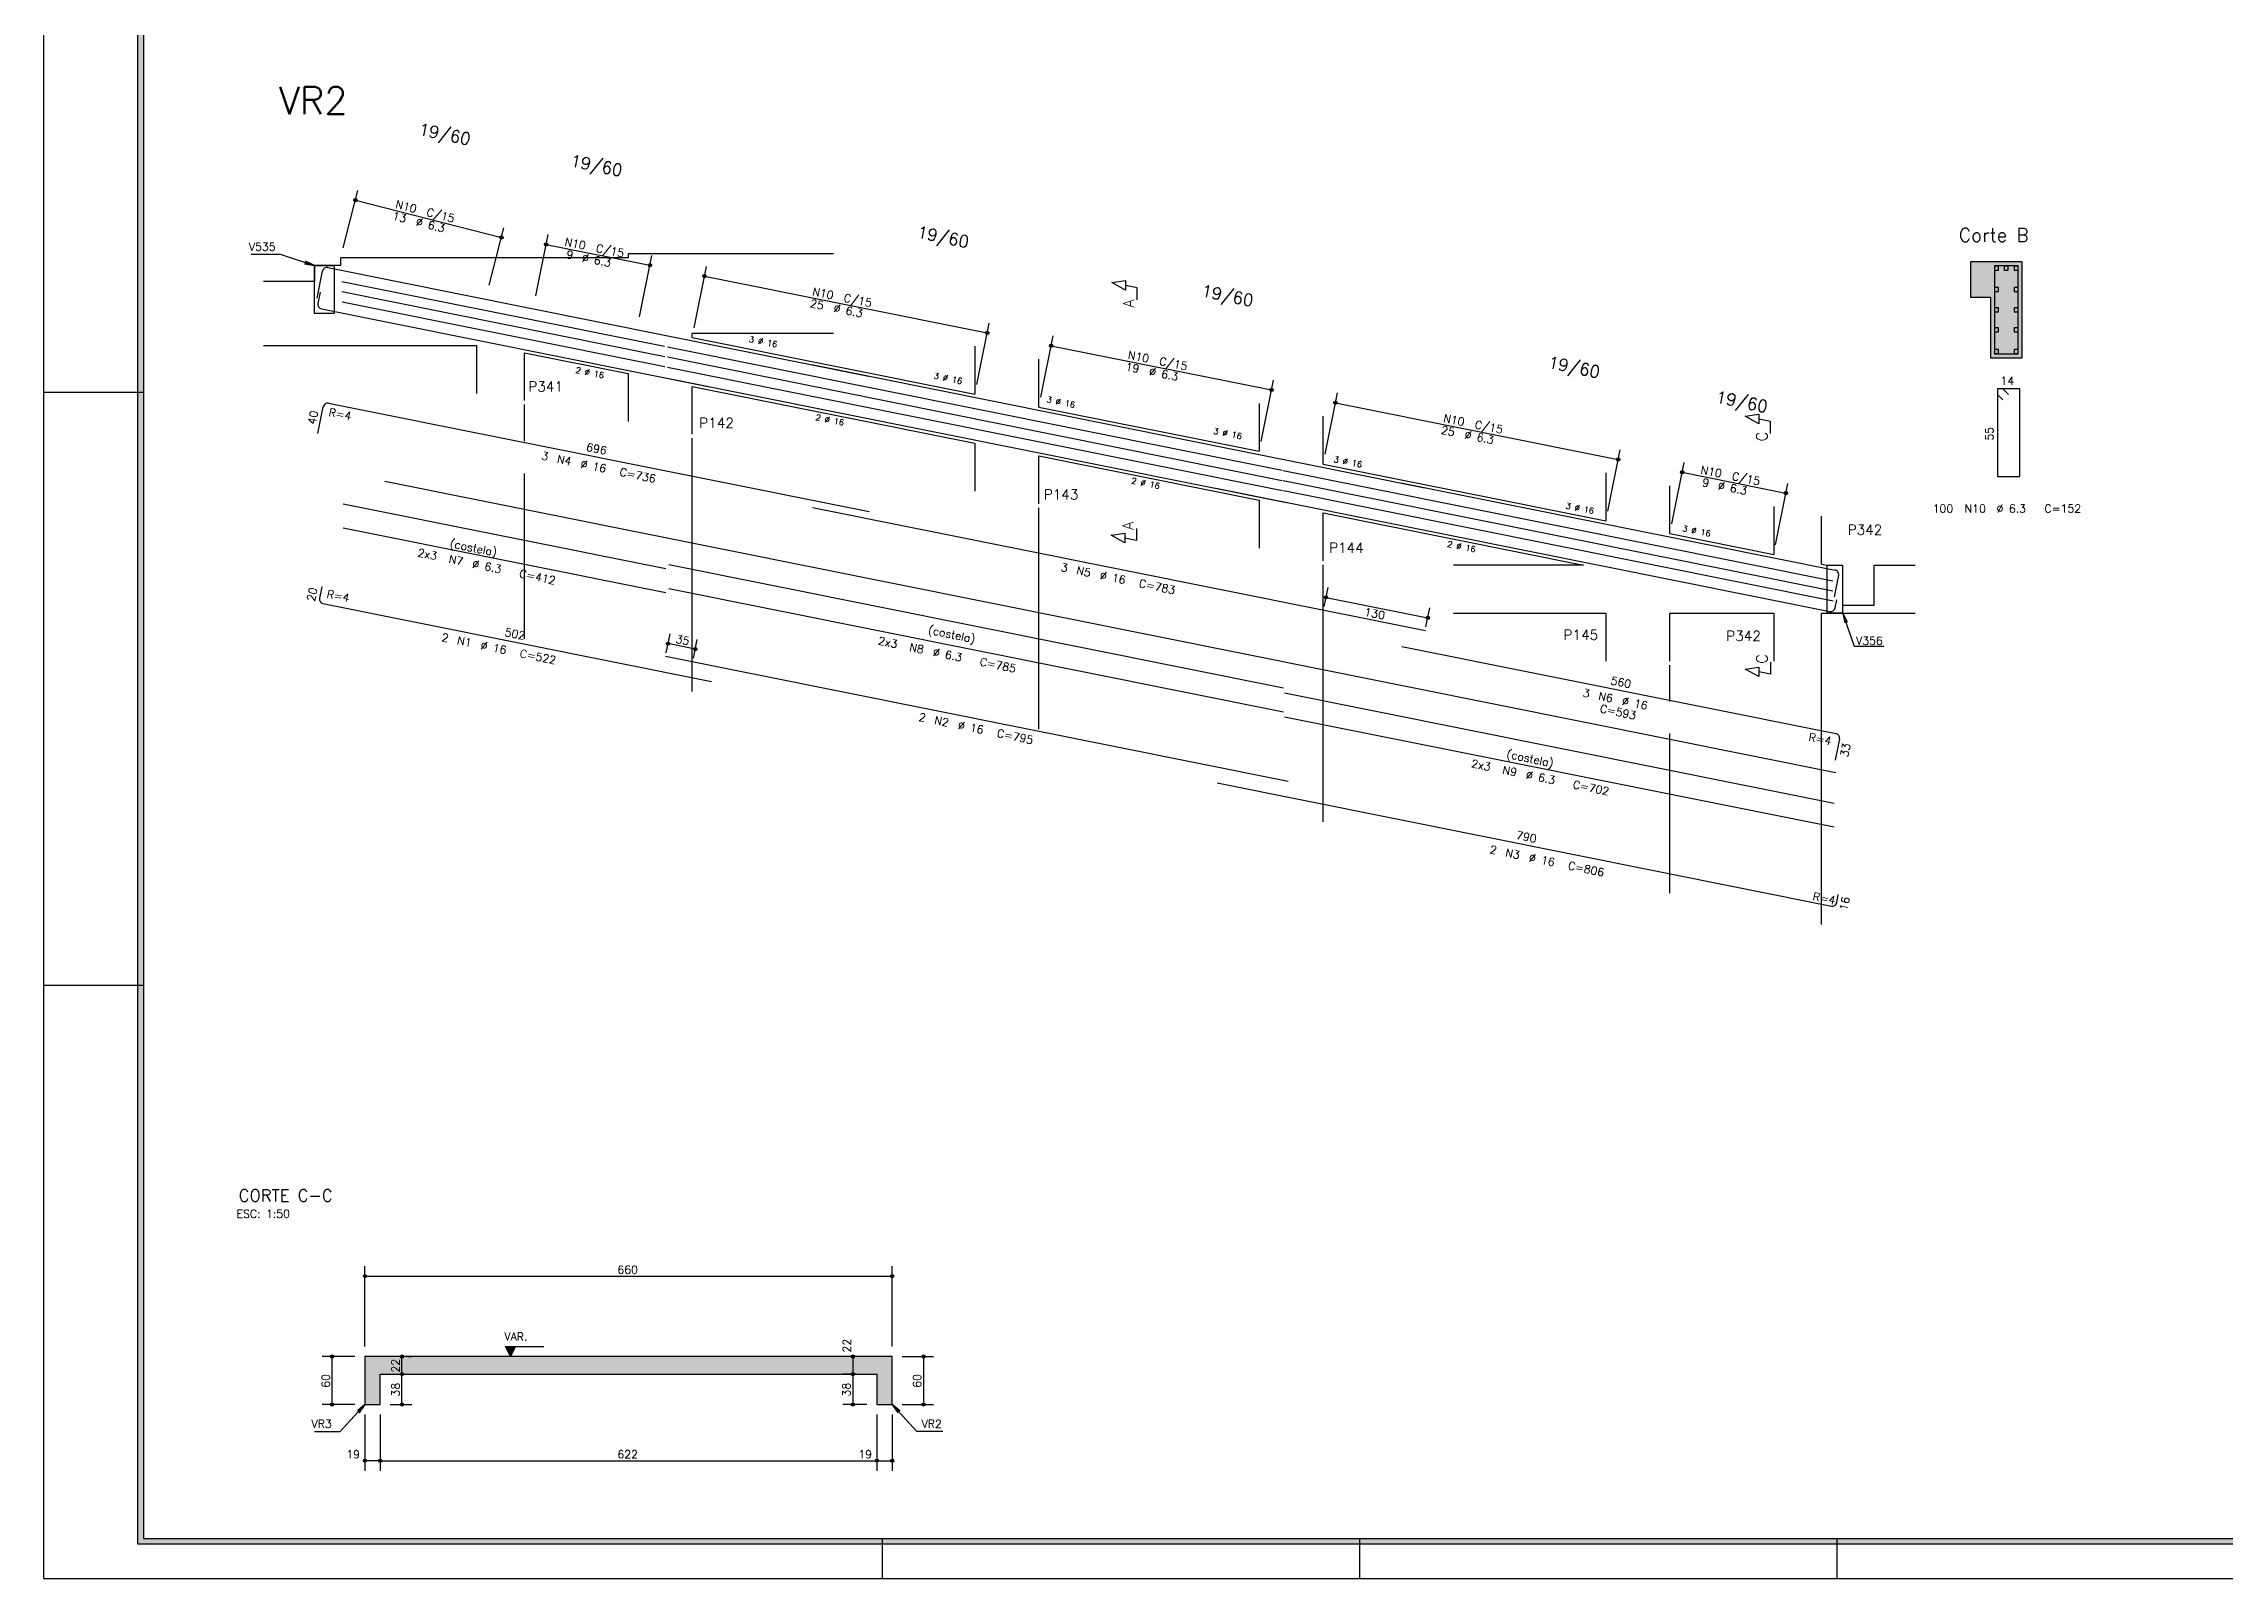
# Model space of a CAD drawing. Extents: x 0 to 119, y 0 to 84.
# Drawn here: x 0 to 54.6, y 0 to 38.4 of the extents above; entities that cross this region are included whole.
import ezdxf

# ---------------------------------------------------------------- set-up
doc = ezdxf.new("R2010")
doc.units = 0
doc.header["$LTSCALE"] = 100
doc.header["$MEASUREMENT"] = 0
for name, pattern in [('ESTILO_TQS_0001', [0.85, 0.7, -0.15]), ('ESTILO_TQS_0002', [0.3, 0.2, -0.1]), ('ESTILO_TQS_0003', [2.05, 1.5, -0.2, 0.15, -0.2])]:
    doc.linetypes.add(name, pattern=pattern)
for name, color, linetype in [('1', 1, 'CONTINUOUS'), ('2', 2, 'CONTINUOUS'), ('3', 3, 'CONTINUOUS'), ('4', 4, 'CONTINUOUS'), ('6', 6, 'CONTINUOUS'), ('9', 9, 'CONTINUOUS')]:
    doc.layers.add(name, color=color, linetype=linetype)
doc.styles.get("Standard").update_dxf_attribs({"font": 'ROMANS.SHX'})

msp = doc.modelspace()

# ---------------------------------------------------------------- linework, layer by layer
at = {"layer": '1', "linetype": 'ESTILO_TQS_0003'}
msp.add_line((8.542217, 27.466566), (44.87715, 20.176363), dxfattribs=at)
at = {"layer": '1', "linetype": 'ESTILO_TQS_0001'}
for p, q in [((7.499708, 26.901588), (15.579853, 25.280396)), ((15.651995, 25.385789), (31.044041, 22.297544)), ((31.069944, 22.172478), (44.832309, 19.411211))]:
    msp.add_line(p, q, dxfattribs=at)
at = {"layer": '1', "linetype": 'ESTILO_TQS_0002'}
for p, q in [((32.11101, 24.560747), (34.659422, 24.049436)), ((16.31835, 23.264276), (15.635165, 23.40135))]:
    msp.add_line(p, q, dxfattribs=at)
for points in [[(7.279151, 31.664638), (6.779151, 31.664638), (6.779151, 32.864638), (7.279151, 32.864638), (7.279151, 31.664638)], [(44.65915, 25.364712), (45.039151, 25.364712), (45.039151, 24.164712), (44.65915, 24.164712), (44.65915, 25.364712)]]:
    msp.add_lwpolyline(points, dxfattribs=at)
at = {"layer": '1', "linetype": 'Continuous'}
msp.add_lwpolyline([(49.544367, 30.55964), (49.544367, 32.95964), (48.744367, 32.95964), (48.244367, 32.95964), (48.244367, 32.07964), (48.744367, 32.07964), (48.744367, 30.55964), (49.544367, 30.55964)], dxfattribs=at)
for points in [[(48.744367, 32.07964), (48.744367, 32.95964), (48.244367, 32.95964)], [(48.744367, 32.07964), (48.244367, 32.95964), (48.244367, 32.07964)], [(48.744367, 32.07964), (49.544367, 30.55964), (48.744367, 32.95964)], [(48.744367, 32.95964), (49.544367, 30.55964), (49.544367, 32.95964)], [(48.744367, 32.07964), (48.744367, 30.55964), (49.544367, 30.55964)]]:
    msp.add_solid(points, dxfattribs=at)
at = {"layer": '2', "linetype": 'Continuous'}
for p, q in [((7.501009, 33.306865), (7.869153, 34.748456)), ((7.807294, 34.50623), (11.461471, 33.573052)), ((11.155186, 32.373687), (11.523329, 33.815278)), ((12.324396, 32.10735), (12.63252, 33.643047)), ((12.58334, 33.397932), (15.18334, 32.876266)), ((7.439151, 32.864638), (6.779151, 32.864638)), ((6.779151, 32.864638), (6.779151, 32.464638)), ((14.639151, 33.064638), (7.439151, 33.064638)), ((7.439151, 32.864638), (7.439151, 33.064638)), ((7.439151, 33.064638), (7.439151, 33.064638)), ((7.439151, 32.864638), (7.439151, 32.864638)), ((19.779151, 33.164638), (14.639151, 33.164638)), ((14.639151, 33.164638), (14.639151, 33.064638)), ((14.924396, 31.585683), (15.23252, 33.121381)), ((16.288331, 31.312022), (16.596455, 32.847719)), ((48.744367, 32.95964), (48.244367, 32.95964)), ((49.544367, 32.95964), (48.744367, 32.95964)), ((48.744367, 32.95964), (48.744367, 32.95964)), ((49.544367, 30.55964), (49.544367, 32.95964)), ((6.779151, 32.464638), (5.503877, 32.464638)), ((16.547274, 32.602605), (23.627275, 31.182067)), ((11.093328, 32.131461), (11.093328, 32.131461)), ((11.093328, 32.131461), (11.093328, 32.131461)), ((12.275216, 31.862235), (12.275216, 31.862235)), ((48.244367, 32.07964), (48.744367, 32.07964)), ((48.744367, 32.07964), (48.744367, 30.55964)), ((14.875216, 31.340568), (14.875216, 31.340568)), ((16.239151, 31.066907), (16.239151, 31.164638)), ((19.779151, 31.164638), (16.239151, 31.164638)), ((23.368331, 29.891484), (23.676455, 31.427182)), ((5.503877, 30.864638), (10.839151, 30.864638)), ((10.839151, 30.864638), (10.839151, 29.664638)), ((12.039151, 29.48568), (12.039151, 30.68568)), ((12.039151, 30.68568), (14.639151, 30.164013)), ((16.239151, 31.066907), (23.319151, 29.646369)), ((16.239151, 31.066907), (16.239151, 31.066907)), ((23.319151, 30.846369), (23.319151, 29.646369)), ((24.968331, 29.570464), (25.276453, 31.106161)), ((25.227273, 30.861046), (30.747273, 29.753514)), ((14.639151, 30.164013), (14.639151, 28.964013)), ((24.919151, 29.325349), (24.919151, 30.525349)), ((48.744367, 30.55964), (49.544367, 30.55964)), ((0.000081, 29.699962), (2.500081, 29.699962)), ((16.239151, 28.642992), (16.239151, 29.842992)), ((16.239151, 29.842992), (23.319151, 28.422457)), ((23.319151, 29.646369), (23.319151, 29.646369)), ((30.488331, 28.462932), (30.796453, 29.998629)), ((32.088331, 28.141908), (32.396455, 29.677601)), ((24.919151, 29.325349), (30.439151, 28.217817)), ((24.919151, 29.325349), (24.919151, 29.325349)), ((30.439151, 29.417817), (30.439151, 28.217817)), ((32.039151, 27.896793), (32.039151, 29.096793)), ((32.347275, 29.432486), (39.427275, 28.011945)), ((23.319151, 28.422457), (23.319151, 27.222457)), ((24.919151, 26.901433), (24.919151, 28.101433)), ((24.919151, 28.101433), (30.439151, 26.9939)), ((30.439151, 28.217817), (30.439151, 28.217817)), ((32.039151, 27.896793), (39.119151, 26.476252)), ((32.039151, 27.896793), (32.039151, 27.896793)), ((39.168331, 26.721366), (39.476455, 28.257059)), ((40.768332, 26.400358), (41.076452, 27.93603)), ((39.119151, 27.676252), (39.119151, 26.476252)), ((40.719151, 26.155243), (40.719151, 27.355243)), ((41.027272, 27.690915), (43.627272, 27.169245)), ((43.368332, 25.878688), (43.676452, 27.41436)), ((30.439151, 26.9939), (30.439151, 25.7939)), ((43.319151, 26.833573), (43.319151, 25.633573)), ((32.039151, 25.472875), (32.039151, 26.672875)), ((32.039151, 26.672875), (38.5591, 25.364712)), ((39.119151, 26.476252), (39.119151, 26.476252)), ((44.519151, 25.392802), (44.519151, 26.592802)), ((40.719151, 26.155243), (43.319151, 25.633573)), ((40.719151, 26.155243), (40.719151, 26.155243)), ((38.5591, 25.364712), (35.299126, 25.364712)), ((43.319151, 25.633573), (43.319151, 25.633573)), ((44.519151, 25.392802), (44.659151, 25.364712)), ((44.659151, 25.364712), (45.039151, 25.364712)), ((45.039151, 25.364712), (45.039151, 24.364712)), ((45.839151, 24.364712), (45.839151, 25.364712)), ((45.839151, 25.364712), (46.863047, 25.364712)), ((32.065176, 24.332309), (32.16019, 24.805862)), ((32.045504, 24.234263), (32.045504, 24.234263)), ((34.613588, 23.820998), (34.708601, 24.294551)), ((35.299126, 24.164712), (39.119151, 24.164712)), ((39.119151, 24.164712), (39.119151, 22.964687)), ((40.719151, 22.964687), (40.719151, 24.164712)), ((40.719151, 24.164712), (43.319151, 24.164712)), ((43.319151, 24.164712), (43.319151, 22.964687)), ((44.519151, 22.964687), (44.519151, 24.164712)), ((44.519151, 24.164712), (46.863047, 24.164712)), ((45.039151, 24.364712), (45.839151, 24.364712)), ((15.589331, 23.172912), (15.684345, 23.646465)), ((16.272516, 23.035838), (16.367529, 23.509391)), ((34.593916, 23.722952), (34.593916, 23.722952)), ((15.56966, 23.074866), (15.56966, 23.074866)), ((16.252844, 22.937792), (16.252844, 22.937792)), ((0.000081, 14.849962), (2.500081, 14.849962)), ((8.046722, 5.802412), (8.046722, 7.816023)), ((21.246722, 5.802412), (21.246722, 7.816023)), ((8.046722, 7.566023), (21.246722, 7.566023)), ((7.796722, 5.552412), (6.973865, 5.552412)), ((7.223865, 4.352412), (7.223865, 5.552412)), ((8.046722, 5.552412), (8.046722, 5.552412)), ((8.046722, 5.552412), (8.046722, 5.552412)), ((8.867169, 5.552412), (8.867169, 5.552412)), ((8.973189, 5.112412), (8.973189, 5.552412)), ((9.117169, 5.552412), (9.223189, 5.552412)), ((11.562915, 5.802412), (12.522915, 5.802412)), ((11.687915, 5.552412), (11.562915, 5.802412)), ((11.801768, 5.780116), (11.574063, 5.780116)), ((11.79062, 5.757821), (11.585211, 5.757821)), ((11.779472, 5.735525), (11.596358, 5.735525)), ((11.768324, 5.713229), (11.607506, 5.713229)), ((11.757176, 5.690934), (11.618654, 5.690933)), ((11.746028, 5.668638), (11.629802, 5.668638)), ((11.73488, 5.646342), (11.64095, 5.646342)), ((11.723732, 5.624046), (11.652098, 5.624046)), ((11.712584, 5.60175), (11.663246, 5.60175)), ((11.701437, 5.579455), (11.674394, 5.579455)), ((11.687915, 5.552412), (11.812916, 5.802412)), ((20.335704, 5.552412), (20.011639, 5.552412)), ((20.261639, 5.552412), (20.261639, 5.112412)), ((20.585704, 5.552412), (20.585704, 5.552412)), ((21.246722, 5.552412), (21.246722, 5.552412)), ((21.246722, 5.552412), (21.246722, 5.552412)), ((21.496722, 5.552412), (22.281532, 5.552412)), ((22.031532, 5.552412), (22.031532, 4.352412)), ((8.426722, 5.112412), (8.426722, 5.112412)), ((8.426722, 5.112412), (8.426722, 5.112412)), ((8.676722, 5.112412), (9.223189, 5.112412)), ((8.676722, 5.112412), (9.223189, 5.112412)), ((8.973189, 4.352412), (8.973189, 5.112412)), ((20.335704, 5.112412), (20.011639, 5.112412)), ((20.335704, 5.112412), (20.011639, 5.112412)), ((20.261639, 5.112412), (20.261639, 4.352412)), ((20.585704, 5.112412), (20.585704, 5.112412)), ((20.585704, 5.112412), (20.585704, 5.112412)), ((7.796722, 4.352412), (6.973865, 4.352412)), ((8.046722, 4.352412), (8.046722, 4.352412)), ((8.046722, 4.352412), (8.046722, 4.352412)), ((8.046722, 4.102412), (8.046722, 2.69616)), ((8.426722, 4.352412), (8.426722, 4.352412)), ((8.426722, 4.352412), (8.426722, 4.352412)), ((8.426722, 4.352412), (8.426722, 4.352412)), ((8.426722, 4.102412), (8.426722, 2.69616)), ((8.426722, 4.102412), (8.426722, 2.69616)), ((8.676722, 4.352412), (9.223189, 4.352412)), ((20.616722, 4.352412), (20.011639, 4.352412)), ((20.866722, 4.352412), (20.866722, 4.352412)), ((20.866722, 4.352412), (20.866722, 4.352412)), ((20.866722, 4.352412), (20.866722, 4.352412)), ((20.866722, 4.102412), (20.866722, 2.69616)), ((20.866722, 4.102412), (20.866722, 2.69616)), ((21.246722, 4.352412), (21.246722, 4.352412)), ((21.246722, 4.352412), (21.246722, 4.352412)), ((21.246722, 4.102412), (21.246722, 2.69616)), ((21.496722, 4.352412), (22.281532, 4.352412)), ((8.426722, 2.94616), (8.046722, 2.94616)), ((8.426722, 2.94616), (20.866722, 2.94616)), ((20.866722, 2.94616), (21.246722, 2.94616)), ((21.000081, 0.999962), (21.000081, -0.000038)), ((32.950081, 0.999962), (32.950081, -0.000038)), ((44.900081, 0.999962), (44.900081, -0.000038))]:
    msp.add_line(p, q, dxfattribs=at)
at = {"layer": '2', "linetype": 'ESTILO_TQS_0003'}
for p, q in [((12.040367, 28.469353), (12.040367, 29.38568)), ((16.240162, 22.20111), (16.240162, 28.542992)), ((12.040367, 23.519353), (12.040367, 27.665353)), ((24.919465, 21.26293), (24.919465, 26.801433)), ((32.039588, 18.942344), (32.039588, 25.372875)), ((44.518706, 16.36842), (44.518706, 23.081049)), ((40.718891, 21.954164), (40.718891, 22.864687)), ((40.718891, 17.152164), (40.718891, 21.150164))]:
    msp.add_line(p, q, dxfattribs=at)
at = {"layer": '2', "linetype": 'Continuous'}
for points in [[(0.000081, -0.000038), (118.900081, -0.000038), (118.900081, 84.099962), (0.000081, 84.099962), (0.000081, -0.000038)], [(117.900081, 0.999962), (117.900081, 0.859962), (2.360081, 0.859962), (2.360081, 83.239962), (117.900081, 83.239962), (117.900081, 83.099962), (2.500081, 83.099962), (2.500081, 0.999962), (117.900081, 0.999962)], [(117.900081, 0.999962), (117.900081, 0.859962), (2.360081, 0.859962), (2.360081, 83.239962), (117.900081, 83.239962), (117.900081, 83.099962), (2.500081, 83.099962), (2.500081, 0.999962), (117.900081, 0.999962)], [(2.500081, 0.999962), (117.900081, 0.999962), (117.900081, 83.099962), (2.500081, 83.099962), (2.500081, 0.999962)], [(5.195658, 33.14897), (5.923762, 33.14897), (6.779151, 32.864638), (6.533651, 32.911856), (6.779151, 32.864638), (6.554237, 32.973787)], [(48.849367, 32.75464), (48.949367, 32.75464), (48.949367, 32.85464), (48.849367, 32.85464), (48.849367, 32.75464)], [(49.094367, 32.75464), (49.194367, 32.75464), (49.194367, 32.85464), (49.094367, 32.85464), (49.094367, 32.75464)], [(49.339367, 32.75464), (49.439367, 32.75464), (49.439367, 32.85464), (49.339367, 32.85464), (49.339367, 32.75464)], [(27.383379, 32.011306), (27.383379, 32.311306), (27.089564, 32.371908), (27.089564, 32.251908), (26.746779, 32.44261), (27.089564, 32.491908), (27.089564, 32.371908)], [(48.849367, 32.21504), (48.949367, 32.21504), (48.949367, 32.31504), (48.849367, 32.31504), (48.849367, 32.21504)], [(49.339367, 32.21504), (49.439367, 32.21504), (49.439367, 32.31504), (49.339367, 32.31504), (49.339367, 32.21504)], [(48.849367, 31.70964), (48.949367, 31.70964), (48.949367, 31.80964), (48.849367, 31.80964), (48.849367, 31.70964)], [(49.339367, 31.70964), (49.439367, 31.70964), (49.439367, 31.80964), (49.339367, 31.80964), (49.339367, 31.70964)], [(48.849367, 31.20424), (48.949367, 31.20424), (48.949367, 31.30424), (48.849367, 31.30424), (48.849367, 31.20424)], [(49.339367, 31.20424), (49.439367, 31.20424), (49.439367, 31.30424), (49.339367, 31.30424), (49.339367, 31.20424)], [(48.849367, 30.66464), (48.949367, 30.66464), (48.949367, 30.76464), (48.849367, 30.76464), (48.849367, 30.66464)], [(49.339367, 30.66464), (49.439367, 30.66464), (49.439367, 30.76464), (49.339367, 30.76464), (49.339367, 30.66464)], [(43.240414, 28.664708), (43.240414, 28.964708), (42.946598, 29.02531), (42.946598, 28.90531), (42.603814, 29.096012), (42.946598, 29.14531), (42.946598, 29.02531)], [(27.368101, 26.284457), (27.368101, 25.984457), (27.074285, 26.045059), (27.074285, 25.925059), (26.731501, 26.115761), (27.074285, 26.165059), (27.074285, 26.045059)], [(46.074186, 23.328325), (45.346082, 23.328325), (45.046578, 24.164712), (45.160861, 23.942362), (45.046578, 24.164712), (45.099418, 23.920359)], [(43.240414, 22.934708), (43.240414, 22.634708), (42.946598, 22.69531), (42.946598, 22.57531), (42.603814, 22.766012), (42.946598, 22.81531), (42.946598, 22.69531)], [(11.812916, 5.802412), (11.687915, 5.552412), (11.562915, 5.802412), (11.812916, 5.802412)], [(6.780885, 3.676613), (7.42871, 3.676613), (8.046722, 4.352412), (7.903533, 4.147481), (8.046722, 4.352412), (7.855372, 4.191524)], [(22.51256, 3.676613), (21.864734, 3.676613), (21.246722, 4.352412), (21.438072, 4.191524), (21.246722, 4.352412), (21.389911, 4.147481)]]:
    msp.add_lwpolyline(points, dxfattribs=at)
for centre, radius in [((7.807294, 34.50623), 0.041625), ((7.807294, 34.50623), 0.02075), ((11.461471, 33.573052), 0.041625), ((11.461471, 33.573052), 0.02075), ((12.58334, 33.397932), 0.041625), ((12.58334, 33.397932), 0.02075), ((15.18334, 32.876266), 0.041625), ((15.18334, 32.876266), 0.02075), ((16.547274, 32.602605), 0.041625), ((16.547274, 32.602605), 0.02075), ((23.627275, 31.182067), 0.041625), ((23.627275, 31.182067), 0.02075), ((25.227273, 30.861046), 0.041625), ((25.227273, 30.861046), 0.02075), ((30.747273, 29.753514), 0.041625), ((30.747273, 29.753514), 0.02075), ((32.347275, 29.432486), 0.041625), ((32.347275, 29.432486), 0.02075), ((39.427275, 28.011945), 0.041625), ((39.427275, 28.011945), 0.02075), ((41.027272, 27.690915), 0.041625), ((41.027272, 27.690915), 0.02075), ((43.627272, 27.169245), 0.041625), ((43.627272, 27.169245), 0.02075), ((32.11101, 24.560747), 0.04), ((32.11101, 24.560747), 0.02), ((34.659422, 24.049436), 0.04), ((34.659422, 24.049436), 0.02), ((15.635165, 23.40135), 0.04), ((15.635165, 23.40135), 0.02), ((16.31835, 23.264276), 0.04), ((16.31835, 23.264276), 0.02), ((8.046722, 7.566023), 0.04), ((8.046722, 7.566023), 0.02), ((21.246722, 7.566023), 0.04), ((21.246722, 7.566023), 0.02), ((7.223865, 5.552412), 0.04), ((7.223865, 5.552412), 0.02), ((8.973189, 5.552412), 0.04), ((8.973189, 5.552412), 0.02), ((20.261639, 5.552412), 0.04), ((20.261639, 5.552412), 0.02), ((22.031532, 5.552412), 0.04), ((22.031532, 5.552412), 0.02), ((8.973189, 5.112412), 0.04), ((8.973189, 5.112412), 0.04), ((8.973189, 5.112412), 0.02), ((8.973189, 5.112412), 0.02), ((20.261639, 5.112412), 0.04), ((20.261639, 5.112412), 0.04), ((20.261639, 5.112412), 0.02), ((20.261639, 5.112412), 0.02), ((7.223865, 4.352412), 0.04), ((7.223865, 4.352412), 0.02), ((8.973189, 4.352412), 0.04), ((8.973189, 4.352412), 0.02), ((20.261639, 4.352412), 0.04), ((20.261639, 4.352412), 0.02), ((22.031532, 4.352412), 0.04), ((22.031532, 4.352412), 0.02), ((8.046722, 2.94616), 0.04), ((8.046722, 2.94616), 0.02), ((8.426722, 2.94616), 0.04), ((8.426722, 2.94616), 0.04), ((8.426722, 2.94616), 0.02), ((8.426722, 2.94616), 0.02), ((20.866722, 2.94616), 0.04), ((20.866722, 2.94616), 0.04), ((20.866722, 2.94616), 0.02), ((20.866722, 2.94616), 0.02), ((21.246722, 2.94616), 0.04), ((21.246722, 2.94616), 0.02)]:
    msp.add_circle(centre, radius, dxfattribs=at)
for points in [[(2.360081, 0.859962), (2.360081, 83.239962), (2.500081, 83.099962)], [(2.500081, 0.999962), (2.360081, 0.859962), (2.500081, 83.099962)], [(117.900081, 0.859962), (2.360081, 0.859962), (2.500081, 0.999962)], [(117.900081, 0.999962), (117.900081, 0.859962), (2.500081, 0.999962)]]:
    msp.add_solid(points, dxfattribs=at)
at = {"layer": '3', "linetype": 'Continuous'}
for p, q in [((7.116569, 32.817307), (20.653614, 30.101247)), ((6.849383, 32.054971), (6.984725, 32.729528)), ((7.469677, 32.466837), (15.549822, 30.845644)), ((6.922764, 32.200073), (6.866109, 31.9177)), ((6.953888, 31.785856), (16.68541, 29.833333)), ((7.471041, 32.214141), (15.551185, 30.592948)), ((7.472404, 31.961444), (15.552549, 30.340252)), ((15.622612, 30.83104), (31.014657, 27.742795)), ((15.531941, 30.064764), (31.121255, 26.936939)), ((15.623976, 30.578344), (31.016021, 27.490098)), ((15.625339, 30.325647), (31.017385, 27.237402)), ((19.228939, 30.387093), (34.582943, 27.30648)), ((31.039913, 27.737727), (44.802278, 24.976459)), ((31.041277, 27.485031), (44.803642, 24.723763)), ((33.985902, 27.42627), (44.857242, 25.245054)), ((29.347345, 27.292854), (44.725031, 24.20749)), ((31.04264, 27.232335), (44.805005, 24.471067)), ((44.945021, 25.11321), (44.837219, 24.575918)), ((44.856875, 24.295269), (44.897793, 24.499205))]:
    msp.add_line(p, q, dxfattribs=at)
msp.add_lwpolyline([(49.444367, 32.85964), (48.844367, 32.85964), (48.844367, 30.65964), (49.444367, 30.65964), (49.444367, 32.85964), (48.844367, 32.85964)], dxfattribs=at)
for centre, start, end in [((7.094537, 32.707495), 78.654865, 168.654865), ((6.975921, 31.895668), 168.654865, 258.654865), ((44.83521, 25.135243), 348.654865, 78.654865), ((44.747064, 24.317302), 258.654865, 348.654865)]:
    msp.add_arc(centre, 0.112, start, end, dxfattribs=at)
at = {"layer": '4', "linetype": 'Continuous'}
msp.add_lwpolyline([(21.246722, 5.552412), (8.046722, 5.552412), (8.046722, 4.352412), (8.426722, 4.352412), (8.426722, 5.112412), (20.866722, 5.112412), (20.866722, 4.352412), (21.246722, 4.352412), (21.246722, 5.552412)], dxfattribs=at)
at = {"layer": '6', "linetype": 'Continuous'}
msp.add_lwpolyline([(21.246722, 5.552412), (8.046722, 5.552412), (8.046722, 4.352412), (8.426722, 4.352412), (8.426722, 5.112412), (20.866722, 5.112412), (20.866722, 4.352412), (21.246722, 4.352412), (21.246722, 5.552412)], dxfattribs=at)
for points in [[(21.246722, 5.552412), (8.046722, 5.552412), (8.426722, 5.112412)], [(8.046722, 5.552412), (8.046722, 4.352412), (8.426722, 4.352412)], [(8.046722, 5.552412), (8.426722, 4.352412), (8.426722, 5.112412)], [(21.246722, 5.552412), (8.426722, 5.112412), (20.866722, 5.112412)], [(21.246722, 5.552412), (20.866722, 5.112412), (20.866722, 4.352412)], [(21.246722, 5.552412), (20.866722, 4.352412), (21.246722, 4.352412)]]:
    msp.add_solid(points, dxfattribs=at)
at = {"layer": '9', "linetype": 'Continuous'}
for p, q in [((49.059782, 29.782887), (48.919782, 29.782887)), ((48.919782, 29.782887), (48.919782, 27.582887)), ((49.479782, 29.782887), (48.919782, 29.782887)), ((48.919782, 29.782887), (48.919782, 29.642887)), ((48.919782, 29.642887), (49.059782, 29.502887)), ((49.199782, 29.642887), (49.059782, 29.782887)), ((49.479782, 27.582887), (49.479782, 29.782887)), ((6.868243, 28.659763), (7.003586, 29.334319)), ((7.13543, 29.422098), (20.672475, 26.706038)), ((48.919782, 27.582887), (49.479782, 27.582887)), ((19.248232, 26.811885), (34.602235, 23.731272)), ((7.502945, 26.301597), (15.58309, 24.680404)), ((6.962587, 24.82018), (6.905932, 24.537808)), ((15.655233, 24.785798), (31.047278, 21.697553)), ((6.993711, 24.405964), (16.725233, 22.45344)), ((15.569606, 23.084865), (31.15892, 19.95704)), ((34.008, 23.33107), (44.87934, 21.149854)), ((31.073182, 21.572487), (44.835547, 18.811219)), ((44.967119, 21.01801), (44.859318, 20.480718)), ((29.387168, 19.912962), (44.764854, 16.827597)), ((44.896698, 16.915376), (44.937616, 17.119312))]:
    msp.add_line(p, q, dxfattribs=at)
for centre, start, end in [((7.113397, 29.312287), 78.654865, 168.654865), ((7.015744, 24.515775), 168.654865, 258.654865), ((44.857308, 21.040043), 348.654865, 78.654865), ((44.786887, 16.937409), 258.654865, 348.654865)]:
    msp.add_arc(centre, 0.112, start, end, dxfattribs=at)

# ---------------------------------------------------------------- texts
at = {"layer": '2', "linetype": 'Continuous'}
for s, height, rotation, p in [('19/60', 0.3, -11.654308, (9.371349, 36.143121)), ('19/60', 0.3, -11.654308, (13.171164, 35.359376)), ('N10', 0.2, 345.674388, (8.796592, 34.315515)), ('13', 0.2, 345.674388, (8.722362, 34.024844)), ('%%c 6.3', 0.2, 345.674388, (9.303706, 33.876384)), ('C/15', 0.2, 345.674388, (9.571716, 34.11757)), ('N10', 0.2, 348.654757, (13.032339, 33.369041)), ('C/15', 0.2, 348.654757, (13.816707, 33.211664)), ('19/60', 0.3, -11.654308, (21.850466, 33.569196)), ('9', 0.2, 348.654757, (13.071369, 33.055231)), ('%%c 6.3', 0.2, 348.654757, (13.463553, 32.976543)), ('N10', 0.2, 348.654764, (19.236273, 32.124277)), ('19/60', 0.3, -11.654308, (28.97059, 32.10061)), ('25', 0.2, 348.654764, (19.177257, 31.830139)), ('%%c 6.3', 0.2, 348.654764, (19.765533, 31.712107)), ('C/15', 0.2, 348.654764, (20.020641, 31.966901)), ('A', 0.272, 90, (27.303461, 31.81019)), ('3 %%c 16', 0.15, -11.345135, (17.648598, 30.956305)), ('N10', 0.2, 348.654821, (27.136272, 30.539221)), ('2 %%c 16', 0.15, -11.345135, (13.311105, 30.182116)), ('3 %%c 16', 0.15, -11.654308, (22.277509, 30.040916)), ('19', 0.2, 348.654821, (27.077256, 30.245083)), ('%%c 6.3', 0.2, 348.654821, (27.665532, 30.127052)), ('C/15', 0.2, 348.654821, (27.92064, 30.381846)), ('19/60', 0.3, -11.654308, (37.649893, 30.31043)), ('3 %%c 16', 0.15, -11.654308, (25.1048, 29.446722)), ('19/60', 0.3, -11.654308, (41.849688, 29.444187)), ('40', 0.2, 78.654865, (6.809541, 28.875526)), ('R=4', 0.2, 348.654865, (7.123077, 29.106359)), ('2 %%c 16', 0.15, -11.345135, (19.319143, 29.000238)), ('N10', 0.2, 348.65473, (35.036274, 28.954157)), ('C/15', 0.2, 348.65473, (35.820641, 28.796781)), ('696', 0.2, 348.654865, (13.57458, 28.232146)), ('3 %%c 16', 0.15, -11.345135, (29.280084, 28.659297)), ('25', 0.2, 348.65473, (34.977257, 28.66002)), ('%%c 6.3', 0.2, 348.65473, (35.565533, 28.541987)), ('C', 0.272, 90, (43.160496, 28.463592)), ('55', 0.2, 90, (48.819782, 28.482887)), ('3', 0.2, 348.345692, (12.44841, 28.014746)), ('N4', 0.2, 348.345692, (12.840164, 27.933944)), ('%%c 16', 0.2, 348.345692, (13.427794, 27.81274)), ('3 %%c 16', 0.15, -11.345135, (32.290902, 27.950869)), ('N10', 0.2, 348.654687, (41.476271, 27.662023)), ('C=736', 0.2, 348.345692, (14.407178, 27.610734)), ('2 %%c 16', 0.15, -11.345135, (27.227533, 27.413506)), ('9', 0.2, 348.654687, (41.5153, 27.348213)), ('%%c 6.3', 0.2, 348.654687, (41.907484, 27.269524)), ('C/15', 0.2, 348.654687, (42.260638, 27.504646)), ('3 %%c 16', 0.15, -11.345135, (38.097799, 26.786818)), ('A', 0.272, 90, (27.288183, 26.246541)), ('3 %%c 16', 0.15, -11.345135, (41.021381, 26.219533)), ('2x3', 0.2, 348.345692, (9.349553, 25.591386)), ('(costela)', 0.2, -11.345135, (10.159009, 25.818632)), ('2 %%c 16', 0.15, -11.345135, (35.135924, 25.826774)), ('N7', 0.2, 348.345692, (10.133061, 25.429781)), ('%%c 6.3', 0.2, 348.345692, (10.720691, 25.308577)), ('C=412', 0.2, 348.345692, (11.895952, 25.066169)), ('3', 0.2, 348.345692, (25.453859, 25.225433)), ('N5', 0.2, 348.345692, (25.845613, 25.144631)), ('%%c 16', 0.2, 348.345692, (26.433243, 25.023427)), ('20', 0.2, 78.654865, (6.785854, 24.447668)), ('R=4', 0.2, 348.654865, (7.074603, 24.554962)), ('C=783', 0.2, 348.345692, (27.412628, 24.82142)), ('130', 0.2, 348.654865, (33.05954, 24.105253)), ('2', 0.2, 348.345692, (9.950171, 23.471422)), ('N1', 0.2, 348.345692, (10.341925, 23.390619)), ('502', 0.2, 348.654865, (11.5301, 23.59778)), ('35', 0.2, 348.654865, (15.812078, 23.42705)), ('2x3', 0.2, 348.345692, (20.881101, 23.384146)), ('(costela)', 0.2, -11.654308, (22.137788, 23.654674)), ('%%c 16', 0.2, 348.345692, (10.929556, 23.269415)), ('C=522', 0.2, 348.345692, (11.90894, 23.067409)), ('N8', 0.2, 348.345692, (21.664608, 23.222541)), ('%%c 6.3', 0.2, 348.345692, (22.252238, 23.101337)), ('C=785', 0.2, 348.345692, (23.4275, 22.858929)), ('C', 0.272, 90, (43.160496, 22.896792)), ('560', 0.2, 348.654865, (39.22411, 22.386507)), ('3', 0.2, 348.345692, (38.524639, 22.080743)), ('N6', 0.2, 348.345692, (38.916393, 21.99994)), ('C=593', 0.2, 348.345692, (38.95373, 21.685925)), ('%%c 16', 0.2, 348.345692, (39.504024, 21.878737)), ('2', 0.2, 348.345692, (21.898055, 21.473771)), ('N2', 0.2, 348.345692, (22.289809, 21.392968)), ('%%c 16', 0.2, 348.345692, (22.87744, 21.271764)), ('C=795', 0.2, 348.345692, (23.856824, 21.069758)), ('(costela)', 0.2, -11.654308, (36.618924, 20.547817)), ('R=4', 0.2, 348.654865, (44.180665, 20.971818)), ('33', 0.2, 78.654865, (45.179029, 20.549162)), ('2x3', 0.2, 348.345692, (35.732395, 20.310343)), ('N9', 0.2, 348.345692, (36.515903, 20.148738)), ('%%c 6.3', 0.2, 348.345692, (37.103533, 20.027534)), ('C=702', 0.2, 348.345692, (38.278794, 19.785127)), ('790', 0.2, 348.654865, (36.856451, 18.516325)), ('2', 0.2, 348.345692, (36.196585, 18.158894)), ('N3', 0.2, 348.345692, (36.588339, 18.078091)), ('%%c 16', 0.2, 348.345692, (37.17597, 17.956887)), ('C=806', 0.2, 348.345692, (38.155354, 17.754881)), ('R=4', 0.2, 348.654865, (44.282608, 16.982466)), ('16', 0.2, 78.654865, (45.160935, 16.707331)), ('22', 0.2, 90, (8.913189, 5.152412)), ('22', 0.2, 90, (20.208213, 5.654544)), ('60', 0.2, 90, (7.163865, 4.772412)), ('60', 0.2, 90, (21.971532, 4.772412)), ('38', 0.2, 90, (8.913189, 4.552412)), ('38', 0.2, 90, (20.201639, 4.552412))]:
    msp.add_text(s, height=height, rotation=rotation, dxfattribs=at).set_placement(p)
for s, height, p in [('V535', 0.2, (5.139206, 33.239159)), ('Corte B', 0.34, (47.954367, 33.45964)), ('14', 0.2, (48.999782, 29.882887)), ('P341', 0.25, (12.137375, 29.712559)), ('P142', 0.25, (16.416536, 28.801147)), ('P143', 0.25, (25.04202, 27.013402)), ('100', 0.2, (47.299782, 26.682887)), ('N10', 0.2, (48.099782, 26.682887)), ('%%c 6.3', 0.2, (48.899782, 26.682887)), ('C=152', 0.2, (50.099782, 26.682887)), ('P342', 0.25, (45.172655, 26.127788)), ('P144', 0.25, (32.186496, 25.678753)), ('P145', 0.25, (38.05825, 23.497978)), ('P342', 0.25, (42.130061, 23.469793)), ('V356', 0.2, (45.382229, 23.374799)), ('ESC: 1:50', 0.2, (4.830512, 9.027808)), ('660', 0.2, (14.366722, 7.626023)), ('VAR.', 0.2, (11.538765, 5.95192)), ('VR3', 0.2, (6.709149, 3.770237)), ('VR2', 0.2, (21.984296, 3.770237)), ('19', 0.2, (7.580056, 3.00616)), ('622', 0.2, (14.366722, 3.00616)), ('19', 0.2, (20.400056, 3.00616))]:
    msp.add_text(s, height=height, dxfattribs=at).set_placement(p)
at = {"layer": '4', "linetype": 'Continuous'}
for s, height, p in [('VR2', 0.68, (5.89254, 36.65964)), ('CORTE C-C', 0.3, (4.884326, 9.436273))]:
    msp.add_text(s, height=height, dxfattribs=at).set_placement(p)

doc.saveas('drawing.dxf')
